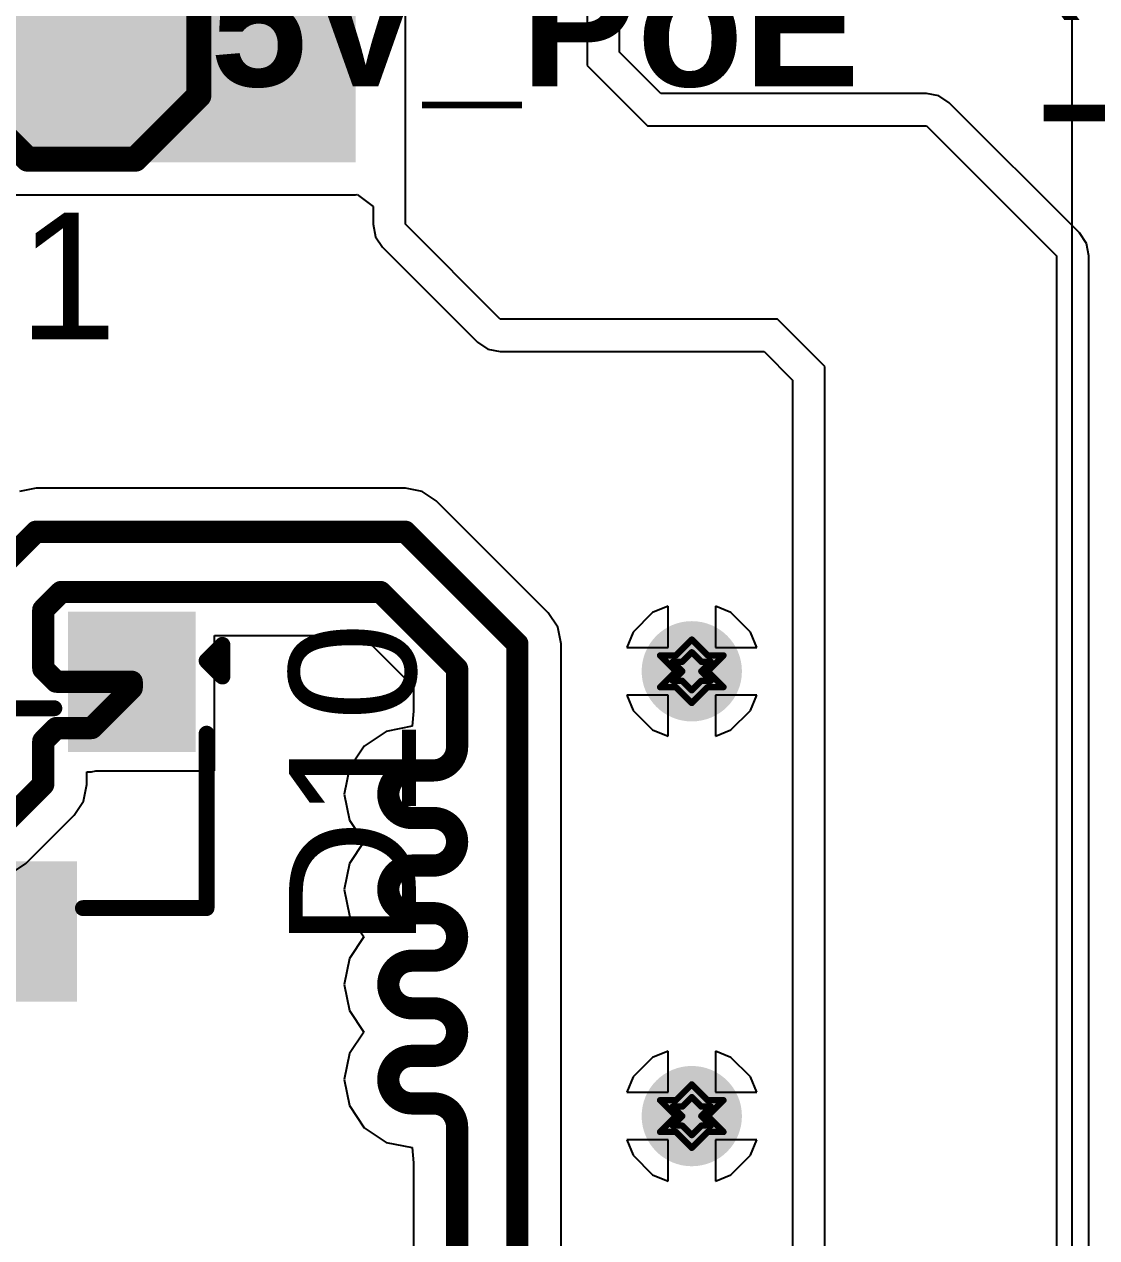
# Model space of a CAD drawing. Header units: inches. Extents: x -18 to 237, y -41 to 211.
# Drawn here: x 10 to 18.58, y 89.7 to 99.42 of the extents above; entities that cross this region are included whole.
import ezdxf

# ---------------------------------------------------------------- set-up
doc = ezdxf.new("R2010")
doc.units = ezdxf.units.IN
for name, color, linetype in [('Bottom Layer', 5, 'Continuous'), ('Bottom Solder', 6, 'Continuous'), ('Drill Drawing', 1, 'Continuous'), ('Top Layer', 1, 'Continuous'), ('Top Overlay', 2, 'Continuous'), ('Top Paste', 8, 'Continuous'), ('Top Solder', 216, 'Continuous'), ('Via Holes', 16, 'Continuous')]:
    doc.layers.add(name, color=color, linetype=linetype)
doc.styles.add('Arial', font='', dxfattribs={"height": 0.2})
doc.styles.add('Arial_Bold', font='', dxfattribs={"height": 0.2})
doc.styles.get('Arial').set_extended_font_data('Arial')
doc.styles.get('Arial_Bold').set_extended_font_data('Arial', bold=True)

# ---------------------------------------------------------------- blocks, each defined once
blk = doc.blocks.new('S___23_19')
at = {"layer": 'Top Layer'}
for points in [[(-0.41, 1.46), (0.41, 1.46), (0.41, 0.54), (-0.41, 0.54)], [(-1.36, -0.54), (-0.54, -0.54), (-0.54, -1.46), (-1.36, -1.46)], [(0.54, -0.54), (1.36, -0.54), (1.36, -1.46), (0.54, -1.46)]]:
    blk.add_hatch(color=1, dxfattribs=at).paths.add_polyline_path(points)
at = {"layer": 'Top Paste'}
for points in [[(-0.41, 1.46), (0.41, 1.46), (0.41, 0.54), (-0.41, 0.54)], [(-1.36, -0.54), (-0.54, -0.54), (-0.54, -1.46), (-1.36, -1.46)], [(0.54, -0.54), (1.36, -0.54), (1.36, -1.46), (0.54, -1.46)]]:
    blk.add_hatch(color=8, dxfattribs=at).paths.add_polyline_path(points)
at = {"layer": 'Top Solder'}
for points in [[(-0.5116, 1.5616), (0.5116, 1.5616), (0.5116, 0.4384), (-0.5116, 0.4384)], [(-1.4616, -0.4384), (-0.4384, -0.4384), (-0.4384, -1.5616), (-1.4616, -1.5616)], [(0.4384, -0.4384), (1.4616, -0.4384), (1.4616, -1.5616), (0.4384, -1.5616)]]:
    blk.add_hatch(color=216, dxfattribs=at).paths.add_polyline_path(points)
at = {"layer": 'Top Overlay'}
for points in [[(-0.5588, 0.8128, 0.127, 0.127, 0), (-1.5494, 0.8128, 0.127, 0.127, 0)], [(-1.5494, 0.8128, 0.127, 0.127, 0), (-1.5494, -0.5842, 0.127, 0.127, 0)], [(1.5494, 0.8128, 0.127, 0.127, 0), (0.5588, 0.8128, 0.127, 0.127, 0)], [(1.5494, 0.8128, 0.127, 0.127, 0), (1.5494, -0.5842, 0.127, 0.127, 0)], [(0.3302, -0.7874, 0.127, 0.127, 0), (-0.3302, -0.7874, 0.127, 0.127, 0)], [(-1.6764, -1.0414, 0.127, 0.127, 0), (-1.6764, -1.2954, 0.127, 0.127, 0)], [(-1.5494, -1.1684, 0.127, 0.127, 0), (-1.6764, -1.0414, 0.127, 0.127, 0)], [(-1.5494, -1.1684, 0.127, 0.127, 0), (-1.6764, -1.2954, 0.127, 0.127, 0)]]:
    blk.add_lwpolyline(points, format="xyseb", dxfattribs=at)
for points in [[(-1.5812, 0.8128, 0.0635, 0.0635, 1), (-1.5176, 0.8128, 0.0635, 0.0635, 1)], [(-1.5812, 0.8128, 0.0635, 0.0635, 1), (-1.5176, 0.8128, 0.0635, 0.0635, 1)], [(-0.5905, 0.8128, 0.0635, 0.0635, 1), (-0.5271, 0.8128, 0.0635, 0.0635, 1)], [(0.5271, 0.8128, 0.0635, 0.0635, 1), (0.5905, 0.8128, 0.0635, 0.0635, 1)], [(1.5176, 0.8128, 0.0635, 0.0635, 1), (1.5812, 0.8128, 0.0635, 0.0635, 1)], [(1.5176, 0.8128, 0.0635, 0.0635, 1), (1.5812, 0.8128, 0.0635, 0.0635, 1)], [(-1.5812, -0.5842, 0.0635, 0.0635, 1), (-1.5176, -0.5842, 0.0635, 0.0635, 1)], [(1.5176, -0.5842, 0.0635, 0.0635, 1), (1.5812, -0.5842, 0.0635, 0.0635, 1)], [(-0.3619, -0.7874, 0.0635, 0.0635, 1), (-0.2984, -0.7874, 0.0635, 0.0635, 1)], [(0.2984, -0.7874, 0.0635, 0.0635, 1), (0.3619, -0.7874, 0.0635, 0.0635, 1)], [(-1.7082, -1.0414, 0.0635, 0.0635, 1), (-1.6446, -1.0414, 0.0635, 0.0635, 1)], [(-1.7082, -1.0414, 0.0635, 0.0635, 1), (-1.6446, -1.0414, 0.0635, 0.0635, 1)], [(-1.5812, -1.1684, 0.0635, 0.0635, 1), (-1.5176, -1.1684, 0.0635, 0.0635, 1)], [(-1.5812, -1.1684, 0.0635, 0.0635, 1), (-1.5176, -1.1684, 0.0635, 0.0635, 1)], [(-1.7082, -1.2954, 0.0635, 0.0635, 1), (-1.6446, -1.2954, 0.0635, 0.0635, 1)], [(-1.7082, -1.2954, 0.0635, 0.0635, 1), (-1.6446, -1.2954, 0.0635, 0.0635, 1)]]:
    blk.add_lwpolyline(points, format="xyseb", close=True, dxfattribs=at)
blk = doc.blocks.new('T__________95')
at = {"layer": 'Top Layer'}
blk.add_hatch(color=1, dxfattribs=at).paths.add_polyline_path([(0.381, 0.762), (-0.381, 0.762), (-0.762, 0.381), (-0.762, -0.381), (-0.381, -0.762), (0.381, -0.762), (0.762, -0.381), (0.762, 0.381)])
at = {"layer": 'Top Paste'}
blk.add_hatch(color=8, dxfattribs=at).paths.add_polyline_path([(0.381, 0.762), (-0.381, 0.762), (-0.762, 0.381), (-0.762, -0.381), (-0.381, -0.762), (0.381, -0.762), (0.762, -0.381), (0.762, 0.381)])
at = {"layer": 'Top Solder'}
blk.add_hatch(color=216, dxfattribs=at).paths.add_polyline_path([(0.4318, 0.8636), (-0.4318, 0.8636), (-0.8636, 0.4318), (-0.8636, -0.4318), (-0.4318, -0.8636), (0.4318, -0.8636), (0.8636, -0.4318), (0.8636, 0.4318)])
at = {"layer": 'Top Overlay'}
for points in [[(-0.9398, 0.4318, 0.2, 0.2, 0), (-0.4318, 0.9398, 0.2, 0.2, 0)], [(-0.4318, 0.9398, 0.2, 0.2, 0), (0.4318, 0.9398, 0.2, 0.2, 0)], [(-0.4318, 0.9398, 0.2, 0.2, 0), (0.4318, 0.9398, 0.2, 0.2, 0)], [(0.4318, 0.9398, 0.2, 0.2, 0), (0.9398, 0.4318, 0.2, 0.2, 0)], [(-0.9398, -0.4318, 0.2, 0.2, 0), (-0.9398, 0.4318, 0.2, 0.2, 0)], [(0.9398, -0.4318, 0.2, 0.2, 0), (0.9398, 0.4318, 0.2, 0.2, 0)], [(-0.9398, -0.4318, 0.2, 0.2, 0), (-0.4318, -0.9398, 0.2, 0.2, 0)], [(0.4318, -0.9398, 0.2, 0.2, 0), (0.9398, -0.4318, 0.2, 0.2, 0)], [(-0.4318, -0.9398, 0.2, 0.2, 0), (0.4318, -0.9398, 0.2, 0.2, 0)], [(-0.4318, -0.9398, 0.2, 0.2, 0), (0.4318, -0.9398, 0.2, 0.2, 0)]]:
    blk.add_lwpolyline(points, format="xyseb", dxfattribs=at)
for points in [[(-0.4818, 0.9398, 0.1, 0.1, 1), (-0.3818, 0.9398, 0.1, 0.1, 1)], [(-0.4818, 0.9398, 0.1, 0.1, 1), (-0.3818, 0.9398, 0.1, 0.1, 1)], [(-0.4818, 0.9398, 0.1, 0.1, 1), (-0.3818, 0.9398, 0.1, 0.1, 1)], [(0.3818, 0.9398, 0.1, 0.1, 1), (0.4818, 0.9398, 0.1, 0.1, 1)], [(0.3818, 0.9398, 0.1, 0.1, 1), (0.4818, 0.9398, 0.1, 0.1, 1)], [(0.3818, 0.9398, 0.1, 0.1, 1), (0.4818, 0.9398, 0.1, 0.1, 1)], [(-0.9898, 0.4318, 0.1, 0.1, 1), (-0.8898, 0.4318, 0.1, 0.1, 1)], [(-0.9898, 0.4318, 0.1, 0.1, 1), (-0.8898, 0.4318, 0.1, 0.1, 1)], [(0.8898, 0.4318, 0.1, 0.1, 1), (0.9898, 0.4318, 0.1, 0.1, 1)], [(0.8898, 0.4318, 0.1, 0.1, 1), (0.9898, 0.4318, 0.1, 0.1, 1)], [(-0.9898, -0.4318, 0.1, 0.1, 1), (-0.8898, -0.4318, 0.1, 0.1, 1)], [(-0.9898, -0.4318, 0.1, 0.1, 1), (-0.8898, -0.4318, 0.1, 0.1, 1)], [(0.8898, -0.4318, 0.1, 0.1, 1), (0.9898, -0.4318, 0.1, 0.1, 1)], [(0.8898, -0.4318, 0.1, 0.1, 1), (0.9898, -0.4318, 0.1, 0.1, 1)], [(-0.4818, -0.9398, 0.1, 0.1, 1), (-0.3818, -0.9398, 0.1, 0.1, 1)], [(-0.4818, -0.9398, 0.1, 0.1, 1), (-0.3818, -0.9398, 0.1, 0.1, 1)], [(-0.4818, -0.9398, 0.1, 0.1, 1), (-0.3818, -0.9398, 0.1, 0.1, 1)], [(0.3818, -0.9398, 0.1, 0.1, 1), (0.4818, -0.9398, 0.1, 0.1, 1)], [(0.3818, -0.9398, 0.1, 0.1, 1), (0.4818, -0.9398, 0.1, 0.1, 1)], [(0.3818, -0.9398, 0.1, 0.1, 1), (0.4818, -0.9398, 0.1, 0.1, 1)]]:
    blk.add_lwpolyline(points, format="xyseb", close=True, dxfattribs=at)

msp = doc.modelspace()

# ---------------------------------------------------------------- hatches: boundary and pattern name
at = {"layer": 'Bottom Layer'}
h = msp.add_hatch(color=5, dxfattribs=at)
edge = h.paths.add_edge_path()
edge.add_arc((15.3416, 94.237), 0.3, 0, 360)
h = msp.add_hatch(color=5, dxfattribs=at)
edge = h.paths.add_edge_path()
edge.add_arc((15.3416, 90.6744), 0.3, 0, 360)
at = {"layer": 'Bottom Solder'}
h = msp.add_hatch(color=6, dxfattribs=at)
edge = h.paths.add_edge_path()
edge.add_arc((15.3416, 94.237), 0.4016, 0, 360)
h = msp.add_hatch(color=6, dxfattribs=at)
edge = h.paths.add_edge_path()
edge.add_arc((15.3416, 90.6744), 0.4016, 0, 360)
at = {"layer": 'Top Layer'}
msp.add_hatch(color=1, dxfattribs=at).paths.add_polyline_path([(9.5605, 98.3121), (12.6492, 98.3121), (12.6492, 103.1717), (9.5605, 103.1717)])
h = msp.add_hatch(color=1, dxfattribs=at)
edge = h.paths.add_edge_path()
edge.add_arc((15.3416, 94.237), 0.3, 0, 360)
h = msp.add_hatch(color=1, dxfattribs=at)
edge = h.paths.add_edge_path()
edge.add_arc((15.3416, 90.6744), 0.3, 0, 360)
at = {"layer": 'Top Solder'}
h = msp.add_hatch(color=216, dxfattribs=at)
edge = h.paths.add_edge_path()
edge.add_arc((15.3416, 94.237), 0.4016, 0, 360)
h = msp.add_hatch(color=216, dxfattribs=at)
edge = h.paths.add_edge_path()
edge.add_arc((15.3416, 90.6744), 0.4016, 0, 360)
at = {"layer": 'Via Holes'}
h = msp.add_hatch(color=7, dxfattribs=at)
edge = h.paths.add_edge_path()
edge.add_arc((15.3416, 94.237), 0.15, 0, 360)
h = msp.add_hatch(color=7, dxfattribs=at)
edge = h.paths.add_edge_path()
edge.add_arc((15.3416, 90.6744), 0.15, 0, 360)

# ---------------------------------------------------------------- linework, layer by layer
at = {"layer": 'Bottom Layer'}
for p, q in [((18.3844, 102.7254), (18.3844, 87.7361)), ((15.1511, 94.7577), (15.0278, 94.7067)), ((15.1511, 94.4275), (15.1511, 94.7577)), ((15.6554, 94.7067), (15.5321, 94.7577)), ((15.5321, 94.7577), (15.5321, 94.4275)), ((15.0278, 94.7067), (14.8719, 94.5508)), ((15.8113, 94.5508), (15.6554, 94.7067)), ((14.8719, 94.5508), (14.8209, 94.4275)), ((15.8623, 94.4275), (15.8113, 94.5508)), ((14.8209, 94.4275), (15.1511, 94.4275)), ((15.5321, 94.4275), (15.8623, 94.4275)), ((15.1511, 94.0465), (14.8209, 94.0465)), ((14.8209, 94.0465), (14.8719, 93.9232)), ((15.1511, 93.7163), (15.1511, 94.0465)), ((15.8623, 94.0465), (15.5321, 94.0465)), ((15.5321, 94.0465), (15.5321, 93.7163)), ((15.8113, 93.9232), (15.8623, 94.0465)), ((14.8719, 93.9232), (15.0278, 93.7673)), ((15.6554, 93.7673), (15.8113, 93.9232)), ((15.0278, 93.7673), (15.1511, 93.7163)), ((15.5321, 93.7163), (15.6554, 93.7673)), ((15.1511, 91.1951), (15.0278, 91.144)), ((15.1511, 90.8649), (15.1511, 91.1951)), ((15.6554, 91.144), (15.5321, 91.1951)), ((15.5321, 91.1951), (15.5321, 90.8649)), ((15.0278, 91.144), (14.8719, 90.9882)), ((15.8113, 90.9882), (15.6554, 91.144)), ((14.8719, 90.9882), (14.8209, 90.8649)), ((15.8623, 90.8649), (15.8113, 90.9882)), ((14.8209, 90.8649), (15.1511, 90.8649)), ((15.5321, 90.8649), (15.8623, 90.8649)), ((15.1511, 90.4839), (14.8209, 90.4839)), ((14.8209, 90.4839), (14.8719, 90.3605)), ((15.1511, 90.1536), (15.1511, 90.4839)), ((15.8623, 90.4839), (15.5321, 90.4839)), ((15.5321, 90.4839), (15.5321, 90.1536)), ((15.8113, 90.3605), (15.8623, 90.4839)), ((14.8719, 90.3605), (15.0278, 90.2047)), ((15.6554, 90.2047), (15.8113, 90.3605)), ((15.0278, 90.2047), (15.1511, 90.1536)), ((15.5321, 90.1536), (15.6554, 90.2047))]:
    msp.add_line(p, q, dxfattribs=at)
at = {"layer": 'Drill Drawing'}
for points in [[(15.2146, 94.364, 0.0508, 0.0508, 0), (15.3416, 94.491, 0.0508, 0.0508, 0)], [(15.3416, 94.491, 0.0508, 0.0508, 0), (15.4686, 94.364, 0.0508, 0.0508, 0)], [(15.0876, 94.364, 0.0508, 0.0508, 0), (15.2146, 94.237, 0.0508, 0.0508, 0)], [(15.0876, 94.364, 0.0508, 0.0508, 0), (15.2146, 94.364, 0.0508, 0.0508, 0)], [(15.2654, 94.3132, 0.0508, 0.0508, 0), (15.3416, 94.3894, 0.0508, 0.0508, 0)], [(15.3416, 94.3894, 0.0508, 0.0508, 0), (15.4178, 94.3132, 0.0508, 0.0508, 0)], [(15.4686, 94.364, 0.0508, 0.0508, 0), (15.5956, 94.364, 0.0508, 0.0508, 0)], [(15.4686, 94.237, 0.0508, 0.0508, 0), (15.5956, 94.364, 0.0508, 0.0508, 0)], [(15.1892, 94.3132, 0.0508, 0.0508, 0), (15.2654, 94.237, 0.0508, 0.0508, 0)], [(15.1892, 94.3132, 0.0508, 0.0508, 0), (15.2654, 94.3132, 0.0508, 0.0508, 0)], [(15.4178, 94.3132, 0.0508, 0.0508, 0), (15.494, 94.3132, 0.0508, 0.0508, 0)], [(15.4178, 94.237, 0.0508, 0.0508, 0), (15.494, 94.3132, 0.0508, 0.0508, 0)], [(15.0876, 94.11, 0.0508, 0.0508, 0), (15.2146, 94.237, 0.0508, 0.0508, 0)], [(15.1892, 94.1608, 0.0508, 0.0508, 0), (15.2654, 94.237, 0.0508, 0.0508, 0)], [(15.1892, 94.1608, 0.0508, 0.0508, 0), (15.2654, 94.1608, 0.0508, 0.0508, 0)], [(15.2654, 94.1608, 0.0508, 0.0508, 0), (15.3416, 94.0846, 0.0508, 0.0508, 0)], [(15.3416, 94.0846, 0.0508, 0.0508, 0), (15.4178, 94.1608, 0.0508, 0.0508, 0)], [(15.4178, 94.237, 0.0508, 0.0508, 0), (15.494, 94.1608, 0.0508, 0.0508, 0)], [(15.4178, 94.1608, 0.0508, 0.0508, 0), (15.494, 94.1608, 0.0508, 0.0508, 0)], [(15.4686, 94.237, 0.0508, 0.0508, 0), (15.5956, 94.11, 0.0508, 0.0508, 0)], [(15.0876, 94.11, 0.0508, 0.0508, 0), (15.2146, 94.11, 0.0508, 0.0508, 0)], [(15.2146, 94.11, 0.0508, 0.0508, 0), (15.3416, 93.983, 0.0508, 0.0508, 0)], [(15.3416, 93.983, 0.0508, 0.0508, 0), (15.4686, 94.11, 0.0508, 0.0508, 0)], [(15.4686, 94.11, 0.0508, 0.0508, 0), (15.5956, 94.11, 0.0508, 0.0508, 0)], [(15.2146, 90.8014, 0.0508, 0.0508, 0), (15.3416, 90.9284, 0.0508, 0.0508, 0)], [(15.3416, 90.9284, 0.0508, 0.0508, 0), (15.4686, 90.8014, 0.0508, 0.0508, 0)], [(15.0876, 90.8014, 0.0508, 0.0508, 0), (15.2146, 90.6744, 0.0508, 0.0508, 0)], [(15.0876, 90.8014, 0.0508, 0.0508, 0), (15.2146, 90.8014, 0.0508, 0.0508, 0)], [(15.1892, 90.7506, 0.0508, 0.0508, 0), (15.2654, 90.6744, 0.0508, 0.0508, 0)], [(15.1892, 90.7506, 0.0508, 0.0508, 0), (15.2654, 90.7506, 0.0508, 0.0508, 0)], [(15.2654, 90.7506, 0.0508, 0.0508, 0), (15.3416, 90.8268, 0.0508, 0.0508, 0)], [(15.3416, 90.8268, 0.0508, 0.0508, 0), (15.4178, 90.7506, 0.0508, 0.0508, 0)], [(15.4178, 90.7506, 0.0508, 0.0508, 0), (15.494, 90.7506, 0.0508, 0.0508, 0)], [(15.4178, 90.6744, 0.0508, 0.0508, 0), (15.494, 90.7506, 0.0508, 0.0508, 0)], [(15.4686, 90.8014, 0.0508, 0.0508, 0), (15.5956, 90.8014, 0.0508, 0.0508, 0)], [(15.4686, 90.6744, 0.0508, 0.0508, 0), (15.5956, 90.8014, 0.0508, 0.0508, 0)], [(15.0876, 90.5474, 0.0508, 0.0508, 0), (15.2146, 90.6744, 0.0508, 0.0508, 0)], [(15.1892, 90.5982, 0.0508, 0.0508, 0), (15.2654, 90.6744, 0.0508, 0.0508, 0)], [(15.4178, 90.6744, 0.0508, 0.0508, 0), (15.494, 90.5982, 0.0508, 0.0508, 0)], [(15.4686, 90.6744, 0.0508, 0.0508, 0), (15.5956, 90.5474, 0.0508, 0.0508, 0)], [(15.1892, 90.5982, 0.0508, 0.0508, 0), (15.2654, 90.5982, 0.0508, 0.0508, 0)], [(15.2654, 90.5982, 0.0508, 0.0508, 0), (15.3416, 90.522, 0.0508, 0.0508, 0)], [(15.3416, 90.522, 0.0508, 0.0508, 0), (15.4178, 90.5982, 0.0508, 0.0508, 0)], [(15.4178, 90.5982, 0.0508, 0.0508, 0), (15.494, 90.5982, 0.0508, 0.0508, 0)], [(15.0876, 90.5474, 0.0508, 0.0508, 0), (15.2146, 90.5474, 0.0508, 0.0508, 0)], [(15.2146, 90.5474, 0.0508, 0.0508, 0), (15.3416, 90.4204, 0.0508, 0.0508, 0)], [(15.3416, 90.4204, 0.0508, 0.0508, 0), (15.4686, 90.5474, 0.0508, 0.0508, 0)], [(15.4686, 90.5474, 0.0508, 0.0508, 0), (15.5956, 90.5474, 0.0508, 0.0508, 0)]]:
    msp.add_lwpolyline(points, format="xyseb", dxfattribs=at)
for points in [[(15.3289, 94.491, 0.0254, 0.0254, 1), (15.3543, 94.491, 0.0254, 0.0254, 1)], [(15.3289, 94.491, 0.0254, 0.0254, 1), (15.3543, 94.491, 0.0254, 0.0254, 1)], [(15.0749, 94.364, 0.0254, 0.0254, 1), (15.1003, 94.364, 0.0254, 0.0254, 1)], [(15.0749, 94.364, 0.0254, 0.0254, 1), (15.1003, 94.364, 0.0254, 0.0254, 1)], [(15.2019, 94.364, 0.0254, 0.0254, 1), (15.2273, 94.364, 0.0254, 0.0254, 1)], [(15.2019, 94.364, 0.0254, 0.0254, 1), (15.2273, 94.364, 0.0254, 0.0254, 1)], [(15.3289, 94.3894, 0.0254, 0.0254, 1), (15.3543, 94.3894, 0.0254, 0.0254, 1)], [(15.3289, 94.3894, 0.0254, 0.0254, 1), (15.3543, 94.3894, 0.0254, 0.0254, 1)], [(15.4559, 94.364, 0.0254, 0.0254, 1), (15.4813, 94.364, 0.0254, 0.0254, 1)], [(15.4559, 94.364, 0.0254, 0.0254, 1), (15.4813, 94.364, 0.0254, 0.0254, 1)], [(15.5829, 94.364, 0.0254, 0.0254, 1), (15.6083, 94.364, 0.0254, 0.0254, 1)], [(15.5829, 94.364, 0.0254, 0.0254, 1), (15.6083, 94.364, 0.0254, 0.0254, 1)], [(15.1765, 94.3132, 0.0254, 0.0254, 1), (15.2019, 94.3132, 0.0254, 0.0254, 1)], [(15.1765, 94.3132, 0.0254, 0.0254, 1), (15.2019, 94.3132, 0.0254, 0.0254, 1)], [(15.2527, 94.3132, 0.0254, 0.0254, 1), (15.2781, 94.3132, 0.0254, 0.0254, 1)], [(15.2527, 94.3132, 0.0254, 0.0254, 1), (15.2781, 94.3132, 0.0254, 0.0254, 1)], [(15.4051, 94.3132, 0.0254, 0.0254, 1), (15.4305, 94.3132, 0.0254, 0.0254, 1)], [(15.4051, 94.3132, 0.0254, 0.0254, 1), (15.4305, 94.3132, 0.0254, 0.0254, 1)], [(15.4813, 94.3132, 0.0254, 0.0254, 1), (15.5067, 94.3132, 0.0254, 0.0254, 1)], [(15.4813, 94.3132, 0.0254, 0.0254, 1), (15.5067, 94.3132, 0.0254, 0.0254, 1)], [(15.1765, 94.1608, 0.0254, 0.0254, 1), (15.2019, 94.1608, 0.0254, 0.0254, 1)], [(15.1765, 94.1608, 0.0254, 0.0254, 1), (15.2019, 94.1608, 0.0254, 0.0254, 1)], [(15.2019, 94.237, 0.0254, 0.0254, 1), (15.2273, 94.237, 0.0254, 0.0254, 1)], [(15.2019, 94.237, 0.0254, 0.0254, 1), (15.2273, 94.237, 0.0254, 0.0254, 1)], [(15.2527, 94.237, 0.0254, 0.0254, 1), (15.2781, 94.237, 0.0254, 0.0254, 1)], [(15.2527, 94.237, 0.0254, 0.0254, 1), (15.2781, 94.237, 0.0254, 0.0254, 1)], [(15.2527, 94.1608, 0.0254, 0.0254, 1), (15.2781, 94.1608, 0.0254, 0.0254, 1)], [(15.2527, 94.1608, 0.0254, 0.0254, 1), (15.2781, 94.1608, 0.0254, 0.0254, 1)], [(15.4051, 94.237, 0.0254, 0.0254, 1), (15.4305, 94.237, 0.0254, 0.0254, 1)], [(15.4051, 94.237, 0.0254, 0.0254, 1), (15.4305, 94.237, 0.0254, 0.0254, 1)], [(15.4051, 94.1608, 0.0254, 0.0254, 1), (15.4305, 94.1608, 0.0254, 0.0254, 1)], [(15.4051, 94.1608, 0.0254, 0.0254, 1), (15.4305, 94.1608, 0.0254, 0.0254, 1)], [(15.4559, 94.237, 0.0254, 0.0254, 1), (15.4813, 94.237, 0.0254, 0.0254, 1)], [(15.4559, 94.237, 0.0254, 0.0254, 1), (15.4813, 94.237, 0.0254, 0.0254, 1)], [(15.4813, 94.1608, 0.0254, 0.0254, 1), (15.5067, 94.1608, 0.0254, 0.0254, 1)], [(15.4813, 94.1608, 0.0254, 0.0254, 1), (15.5067, 94.1608, 0.0254, 0.0254, 1)], [(15.0749, 94.11, 0.0254, 0.0254, 1), (15.1003, 94.11, 0.0254, 0.0254, 1)], [(15.0749, 94.11, 0.0254, 0.0254, 1), (15.1003, 94.11, 0.0254, 0.0254, 1)], [(15.2019, 94.11, 0.0254, 0.0254, 1), (15.2273, 94.11, 0.0254, 0.0254, 1)], [(15.2019, 94.11, 0.0254, 0.0254, 1), (15.2273, 94.11, 0.0254, 0.0254, 1)], [(15.3289, 94.0846, 0.0254, 0.0254, 1), (15.3543, 94.0846, 0.0254, 0.0254, 1)], [(15.3289, 94.0846, 0.0254, 0.0254, 1), (15.3543, 94.0846, 0.0254, 0.0254, 1)], [(15.4559, 94.11, 0.0254, 0.0254, 1), (15.4813, 94.11, 0.0254, 0.0254, 1)], [(15.4559, 94.11, 0.0254, 0.0254, 1), (15.4813, 94.11, 0.0254, 0.0254, 1)], [(15.5829, 94.11, 0.0254, 0.0254, 1), (15.6083, 94.11, 0.0254, 0.0254, 1)], [(15.5829, 94.11, 0.0254, 0.0254, 1), (15.6083, 94.11, 0.0254, 0.0254, 1)], [(15.3289, 93.983, 0.0254, 0.0254, 1), (15.3543, 93.983, 0.0254, 0.0254, 1)], [(15.3289, 93.983, 0.0254, 0.0254, 1), (15.3543, 93.983, 0.0254, 0.0254, 1)], [(15.3289, 90.9284, 0.0254, 0.0254, 1), (15.3543, 90.9284, 0.0254, 0.0254, 1)], [(15.3289, 90.9284, 0.0254, 0.0254, 1), (15.3543, 90.9284, 0.0254, 0.0254, 1)], [(15.0749, 90.8014, 0.0254, 0.0254, 1), (15.1003, 90.8014, 0.0254, 0.0254, 1)], [(15.0749, 90.8014, 0.0254, 0.0254, 1), (15.1003, 90.8014, 0.0254, 0.0254, 1)], [(15.1765, 90.7506, 0.0254, 0.0254, 1), (15.2019, 90.7506, 0.0254, 0.0254, 1)], [(15.1765, 90.7506, 0.0254, 0.0254, 1), (15.2019, 90.7506, 0.0254, 0.0254, 1)], [(15.2019, 90.8014, 0.0254, 0.0254, 1), (15.2273, 90.8014, 0.0254, 0.0254, 1)], [(15.2019, 90.8014, 0.0254, 0.0254, 1), (15.2273, 90.8014, 0.0254, 0.0254, 1)], [(15.2527, 90.7506, 0.0254, 0.0254, 1), (15.2781, 90.7506, 0.0254, 0.0254, 1)], [(15.2527, 90.7506, 0.0254, 0.0254, 1), (15.2781, 90.7506, 0.0254, 0.0254, 1)], [(15.3289, 90.8268, 0.0254, 0.0254, 1), (15.3543, 90.8268, 0.0254, 0.0254, 1)], [(15.3289, 90.8268, 0.0254, 0.0254, 1), (15.3543, 90.8268, 0.0254, 0.0254, 1)], [(15.4051, 90.7506, 0.0254, 0.0254, 1), (15.4305, 90.7506, 0.0254, 0.0254, 1)], [(15.4051, 90.7506, 0.0254, 0.0254, 1), (15.4305, 90.7506, 0.0254, 0.0254, 1)], [(15.4559, 90.8014, 0.0254, 0.0254, 1), (15.4813, 90.8014, 0.0254, 0.0254, 1)], [(15.4559, 90.8014, 0.0254, 0.0254, 1), (15.4813, 90.8014, 0.0254, 0.0254, 1)], [(15.4813, 90.7506, 0.0254, 0.0254, 1), (15.5067, 90.7506, 0.0254, 0.0254, 1)], [(15.4813, 90.7506, 0.0254, 0.0254, 1), (15.5067, 90.7506, 0.0254, 0.0254, 1)], [(15.5829, 90.8014, 0.0254, 0.0254, 1), (15.6083, 90.8014, 0.0254, 0.0254, 1)], [(15.5829, 90.8014, 0.0254, 0.0254, 1), (15.6083, 90.8014, 0.0254, 0.0254, 1)], [(15.2019, 90.6744, 0.0254, 0.0254, 1), (15.2273, 90.6744, 0.0254, 0.0254, 1)], [(15.2019, 90.6744, 0.0254, 0.0254, 1), (15.2273, 90.6744, 0.0254, 0.0254, 1)], [(15.2527, 90.6744, 0.0254, 0.0254, 1), (15.2781, 90.6744, 0.0254, 0.0254, 1)], [(15.2527, 90.6744, 0.0254, 0.0254, 1), (15.2781, 90.6744, 0.0254, 0.0254, 1)], [(15.4051, 90.6744, 0.0254, 0.0254, 1), (15.4305, 90.6744, 0.0254, 0.0254, 1)], [(15.4051, 90.6744, 0.0254, 0.0254, 1), (15.4305, 90.6744, 0.0254, 0.0254, 1)], [(15.4559, 90.6744, 0.0254, 0.0254, 1), (15.4813, 90.6744, 0.0254, 0.0254, 1)], [(15.4559, 90.6744, 0.0254, 0.0254, 1), (15.4813, 90.6744, 0.0254, 0.0254, 1)], [(15.1765, 90.5982, 0.0254, 0.0254, 1), (15.2019, 90.5982, 0.0254, 0.0254, 1)], [(15.1765, 90.5982, 0.0254, 0.0254, 1), (15.2019, 90.5982, 0.0254, 0.0254, 1)], [(15.2527, 90.5982, 0.0254, 0.0254, 1), (15.2781, 90.5982, 0.0254, 0.0254, 1)], [(15.2527, 90.5982, 0.0254, 0.0254, 1), (15.2781, 90.5982, 0.0254, 0.0254, 1)], [(15.4051, 90.5982, 0.0254, 0.0254, 1), (15.4305, 90.5982, 0.0254, 0.0254, 1)], [(15.4051, 90.5982, 0.0254, 0.0254, 1), (15.4305, 90.5982, 0.0254, 0.0254, 1)], [(15.4813, 90.5982, 0.0254, 0.0254, 1), (15.5067, 90.5982, 0.0254, 0.0254, 1)], [(15.4813, 90.5982, 0.0254, 0.0254, 1), (15.5067, 90.5982, 0.0254, 0.0254, 1)], [(15.0749, 90.5474, 0.0254, 0.0254, 1), (15.1003, 90.5474, 0.0254, 0.0254, 1)], [(15.0749, 90.5474, 0.0254, 0.0254, 1), (15.1003, 90.5474, 0.0254, 0.0254, 1)], [(15.2019, 90.5474, 0.0254, 0.0254, 1), (15.2273, 90.5474, 0.0254, 0.0254, 1)], [(15.2019, 90.5474, 0.0254, 0.0254, 1), (15.2273, 90.5474, 0.0254, 0.0254, 1)], [(15.3289, 90.522, 0.0254, 0.0254, 1), (15.3543, 90.522, 0.0254, 0.0254, 1)], [(15.3289, 90.522, 0.0254, 0.0254, 1), (15.3543, 90.522, 0.0254, 0.0254, 1)], [(15.4559, 90.5474, 0.0254, 0.0254, 1), (15.4813, 90.5474, 0.0254, 0.0254, 1)], [(15.4559, 90.5474, 0.0254, 0.0254, 1), (15.4813, 90.5474, 0.0254, 0.0254, 1)], [(15.5829, 90.5474, 0.0254, 0.0254, 1), (15.6083, 90.5474, 0.0254, 0.0254, 1)], [(15.5829, 90.5474, 0.0254, 0.0254, 1), (15.6083, 90.5474, 0.0254, 0.0254, 1)], [(15.3289, 90.4204, 0.0254, 0.0254, 1), (15.3543, 90.4204, 0.0254, 0.0254, 1)], [(15.3289, 90.4204, 0.0254, 0.0254, 1), (15.3543, 90.4204, 0.0254, 0.0254, 1)]]:
    msp.add_lwpolyline(points, format="xyseb", close=True, dxfattribs=at)
at = {"layer": 'Top Layer'}
for p, q in [((14.5034, 106.5462), (14.5034, 99.0884)), ((13.0473, 97.8167), (13.0473, 103.4147)), ((14.7624, 99.1957), (14.7624, 103.0638)), ((15.0933, 98.8648), (14.7624, 99.1957)), ((14.5034, 99.0884), (14.986, 98.6058)), ((17.2212, 98.8648), (15.0933, 98.8648)), ((17.3203, 98.8451), (17.2212, 98.8648)), ((17.4043, 98.7889), (17.3203, 98.8451)), ((18.4457, 97.7475), (17.4043, 98.7889)), ((14.986, 98.6058), (17.2212, 98.6058)), ((17.2212, 98.6058), (18.2626, 97.5644)), ((9.5605, 98.0531), (12.6492, 98.0531)), ((12.6492, 98.0531), (12.6614, 98.0555)), ((12.6614, 98.0555), (12.7884, 97.9585)), ((12.7884, 97.9585), (12.7884, 97.8167)), ((12.7884, 97.8167), (12.8081, 97.7176)), ((13.8077, 97.0564), (13.0473, 97.8167)), ((12.8081, 97.7176), (12.8642, 97.6336)), ((18.5019, 97.6635), (18.4457, 97.7475)), ((12.8642, 97.6336), (13.6246, 96.8733)), ((18.5216, 97.5644), (18.5019, 97.6635)), ((18.2626, 97.5644), (18.2626, 89.127)), ((18.5216, 89.2343), (18.5216, 97.5644)), ((16.0288, 97.0564), (13.8077, 97.0564)), ((16.4084, 96.6768), (16.0288, 97.0564)), ((13.6246, 96.8733), (13.7086, 96.8171)), ((13.7086, 96.8171), (13.8077, 96.7974)), ((13.8077, 96.7974), (15.9216, 96.7974)), ((15.9216, 96.7974), (16.1494, 96.5696)), ((16.4084, 84.9914), (16.4084, 96.6768)), ((16.1494, 96.5696), (16.1494, 84.9914)), ((10.0897, 95.7042), (9.9559, 95.6776)), ((13.0473, 95.7042), (10.0897, 95.7042)), ((13.1811, 95.6776), (13.0473, 95.7042)), ((13.2946, 95.6018), (13.1811, 95.6776)), ((14.1918, 94.7046), (13.2946, 95.6018)), ((15.1511, 94.7577), (15.0278, 94.7067)), ((15.1511, 94.4275), (15.1511, 94.7577)), ((15.6554, 94.7067), (15.5321, 94.7577)), ((15.5321, 94.7577), (15.5321, 94.4275)), ((14.2676, 94.5911), (14.1918, 94.7046)), ((15.0278, 94.7067), (14.8719, 94.5508)), ((15.8113, 94.5508), (15.6554, 94.7067)), ((14.2942, 94.4573), (14.2676, 94.5911)), ((11.52, 93.4393), (11.52, 94.5224)), ((11.52, 94.5224), (12.7026, 94.5224)), ((12.7026, 94.5224), (13.1124, 94.1126)), ((14.8719, 94.5508), (14.8209, 94.4275)), ((15.8623, 94.4275), (15.8113, 94.5508)), ((14.2942, 84.3742), (14.2942, 94.4573)), ((14.2942, 94.4573), (14.2942, 94.4573)), ((14.8209, 94.4275), (15.1511, 94.4275)), ((15.5321, 94.4275), (15.8623, 94.4275)), ((13.1124, 94.1126), (13.1124, 93.9186)), ((15.1511, 94.0465), (14.8209, 94.0465)), ((14.8209, 94.0465), (14.8719, 93.9232)), ((15.1511, 93.7163), (15.1511, 94.0465)), ((15.8623, 94.0465), (15.5321, 94.0465)), ((15.5321, 94.0465), (15.5321, 93.7163)), ((15.8113, 93.9232), (15.8623, 94.0465)), ((13.1124, 93.9186), (13.1013, 93.7962)), ((14.8719, 93.9232), (15.0278, 93.7673)), ((15.6554, 93.7673), (15.8113, 93.9232)), ((13.1013, 93.7962), (12.8932, 93.7548)), ((12.8932, 93.7548), (12.7167, 93.6369)), ((15.0278, 93.7673), (15.1511, 93.7163)), ((15.5321, 93.7163), (15.6554, 93.7673)), ((12.7167, 93.6369), (12.5989, 93.4605)), ((10.4969, 93.3308), (10.4969, 93.4326)), ((10.4969, 93.4326), (10.5349, 93.4326)), ((10.5349, 93.4326), (10.5687, 93.4393)), ((10.5687, 93.4393), (11.52, 93.4393)), ((12.5989, 93.4605), (12.5575, 93.2524)), ((10.4703, 93.197), (10.4969, 93.3308)), ((12.5575, 93.2524), (12.5989, 93.0443)), ((10.3945, 93.0836), (10.4703, 93.197)), ((10.0077, 92.6968), (10.3945, 93.0836)), ((12.5989, 93.0443), (12.7144, 92.8714)), ((12.7144, 92.8714), (12.5989, 92.6985)), ((9.8942, 92.621), (10.0077, 92.6968)), ((12.5989, 92.6985), (12.5575, 92.4904)), ((12.5575, 92.4904), (12.5989, 92.2823)), ((12.5989, 92.2823), (12.7144, 92.1094)), ((12.7144, 92.1094), (12.5989, 91.9365)), ((12.5989, 91.9365), (12.5575, 91.7284)), ((12.5575, 91.7284), (12.5989, 91.5203)), ((12.5989, 91.5203), (12.7144, 91.3474)), ((12.7144, 91.3474), (12.5989, 91.1745)), ((12.5989, 91.1745), (12.5575, 90.9664)), ((15.1511, 91.1951), (15.0278, 91.144)), ((15.1511, 90.8649), (15.1511, 91.1951)), ((15.6554, 91.144), (15.5321, 91.1951)), ((15.5321, 91.1951), (15.5321, 90.8649)), ((15.0278, 91.144), (14.8719, 90.9882)), ((15.8113, 90.9882), (15.6554, 91.144)), ((14.8719, 90.9882), (14.8209, 90.8649)), ((15.8623, 90.8649), (15.8113, 90.9882)), ((12.5575, 90.9664), (12.5989, 90.7583)), ((14.8209, 90.8649), (15.1511, 90.8649)), ((15.5321, 90.8649), (15.8623, 90.8649)), ((12.5989, 90.7583), (12.7167, 90.5818)), ((12.7167, 90.5818), (12.8932, 90.4639)), ((15.1511, 90.4839), (14.8209, 90.4839)), ((14.8209, 90.4839), (14.8719, 90.3605)), ((15.1511, 90.1536), (15.1511, 90.4839)), ((15.8623, 90.4839), (15.5321, 90.4839)), ((15.5321, 90.4839), (15.5321, 90.1536)), ((15.8113, 90.3605), (15.8623, 90.4839)), ((12.8932, 90.4639), (13.1013, 90.4225)), ((13.1013, 90.4225), (13.1124, 90.3001)), ((13.1124, 90.3001), (13.1124, 89.5721)), ((14.8719, 90.3605), (15.0278, 90.2047)), ((15.6554, 90.2047), (15.8113, 90.3605)), ((15.0278, 90.2047), (15.1511, 90.1536)), ((15.5321, 90.1536), (15.6554, 90.2047))]:
    msp.add_line(p, q, dxfattribs=at)
for points in [[(9.6647, 94.9296, 0.1778, 0.1778, 0), (10.0897, 95.3546, 0.1778, 0.1778, 0)], [(10.0897, 95.3546, 0.1778, 0.1778, 0), (13.0473, 95.3546, 0.1778, 0.1778, 0)], [(13.0473, 95.3546, 0.1778, 0.1778, 0), (13.9446, 94.4573, 0.1778, 0.1778, 0)], [(10.1473, 94.7297, 0.1778, 0.1778, 0), (10.2896, 94.872, 0.1778, 0.1778, 0)], [(10.2896, 94.872, 0.1778, 0.1778, 0), (12.8474, 94.872, 0.1778, 0.1778, 0)], [(12.8474, 94.872, 0.1778, 0.1778, 0), (13.462, 94.2574, 0.1778, 0.1778, 0)], [(10.1473, 94.2574, 0.1778, 0.1778, 0), (10.1473, 94.7297, 0.1778, 0.1778, 0)], [(13.9446, 84.2294, 0.1778, 0.1778, 0), (13.9446, 94.4573, 0.1778, 0.1778, 0)], [(10.1473, 94.2574, 0.1778, 0.1778, 0), (10.2515, 94.1533, 0.1778, 0.1778, 0)], [(13.462, 94.1033, 0.1778, 0.1778, 0), (13.462, 94.2574, 0.1778, 0.1778, 0)], [(10.2515, 94.1533, 0.1778, 0.1778, 0), (10.856, 94.1533, 0.1778, 0.1778, 0)], [(10.5349, 93.7822, 0.1778, 0.1778, 0), (10.856, 94.1033, 0.1778, 0.1778, 0)], [(10.856, 94.1033, 0.1778, 0.1778, 0), (10.856, 94.1533, 0.1778, 0.1778, 0)], [(13.462, 93.6334, 0.1778, 0.1778, 0), (13.462, 94.1033, 0.1778, 0.1778, 0)], [(10.1473, 93.678, 0.1778, 0.1778, 0), (10.2515, 93.7822, 0.1778, 0.1778, 0)], [(10.2515, 93.7822, 0.1778, 0.1778, 0), (10.5349, 93.7822, 0.1778, 0.1778, 0)], [(10.1473, 93.3308, 0.1778, 0.1778, 0), (10.1473, 93.678, 0.1778, 0.1778, 0)], [(13.462, 93.6334, 0.1778, 0.1778, -0.414214), (13.2715, 93.4429, 0.1778, 0.1778, 0)], [(13.1013, 93.0619, 0.1778, 0.1778, -1), (13.1013, 93.4429, 0.1778, 0.1778, 0)], [(13.1013, 93.4429, 0.1778, 0.1778, 0), (13.2715, 93.4429, 0.1778, 0.1778, 0)], [(9.7604, 92.944, 0.1778, 0.1778, 0), (10.1473, 93.3308, 0.1778, 0.1778, 0)], [(13.1013, 93.0619, 0.1778, 0.1778, 0), (13.2715, 93.0619, 0.1778, 0.1778, 0)], [(13.2715, 93.0619, 0.1778, 0.1778, -1), (13.2715, 92.6809, 0.1778, 0.1778, 0)], [(13.1013, 92.2999, 0.1778, 0.1778, -1), (13.1013, 92.6809, 0.1778, 0.1778, 0)], [(13.1013, 92.6809, 0.1778, 0.1778, 0), (13.2715, 92.6809, 0.1778, 0.1778, 0)], [(13.1013, 92.2999, 0.1778, 0.1778, 0), (13.2715, 92.2999, 0.1778, 0.1778, 0)], [(13.2715, 92.2999, 0.1778, 0.1778, -1), (13.2715, 91.9189, 0.1778, 0.1778, 0)], [(13.1013, 91.5379, 0.1778, 0.1778, -1), (13.1013, 91.9189, 0.1778, 0.1778, 0)], [(13.1013, 91.9189, 0.1778, 0.1778, 0), (13.2715, 91.9189, 0.1778, 0.1778, 0)], [(13.1013, 91.5379, 0.1778, 0.1778, 0), (13.2715, 91.5379, 0.1778, 0.1778, 0)], [(13.2715, 91.5379, 0.1778, 0.1778, -1), (13.2715, 91.1569, 0.1778, 0.1778, 0)], [(13.1013, 90.7759, 0.1778, 0.1778, -1), (13.1013, 91.1569, 0.1778, 0.1778, 0)], [(13.1013, 91.1569, 0.1778, 0.1778, 0), (13.2715, 91.1569, 0.1778, 0.1778, 0)], [(13.1013, 90.7759, 0.1778, 0.1778, 0), (13.2715, 90.7759, 0.1778, 0.1778, 0)], [(13.2715, 90.7759, 0.1778, 0.1778, -0.414214), (13.462, 90.5854, 0.1778, 0.1778, 0)], [(13.462, 89.5721, 0.1778, 0.1778, 0), (13.462, 90.5854, 0.1778, 0.1778, 0)]]:
    msp.add_lwpolyline(points, format="xyseb", dxfattribs=at)
for points in [[(10.0452, 95.3546, 0.0889, 0.0889, 1), (10.1341, 95.3546, 0.0889, 0.0889, 1)], [(10.0452, 95.3546, 0.0889, 0.0889, 1), (10.1341, 95.3546, 0.0889, 0.0889, 1)], [(13.0029, 95.3546, 0.0889, 0.0889, 1), (13.0918, 95.3546, 0.0889, 0.0889, 1)], [(13.0029, 95.3546, 0.0889, 0.0889, 1), (13.0918, 95.3546, 0.0889, 0.0889, 1)], [(10.2451, 94.872, 0.0889, 0.0889, 1), (10.334, 94.872, 0.0889, 0.0889, 1)], [(10.2451, 94.872, 0.0889, 0.0889, 1), (10.334, 94.872, 0.0889, 0.0889, 1)], [(12.803, 94.872, 0.0889, 0.0889, 1), (12.8919, 94.872, 0.0889, 0.0889, 1)], [(12.803, 94.872, 0.0889, 0.0889, 1), (12.8919, 94.872, 0.0889, 0.0889, 1)], [(10.1029, 94.7297, 0.0889, 0.0889, 1), (10.1918, 94.7297, 0.0889, 0.0889, 1)], [(10.1029, 94.7297, 0.0889, 0.0889, 1), (10.1918, 94.7297, 0.0889, 0.0889, 1)], [(13.9002, 94.4573, 0.0889, 0.0889, 1), (13.9891, 94.4573, 0.0889, 0.0889, 1)], [(13.9002, 94.4573, 0.0889, 0.0889, 1), (13.9891, 94.4573, 0.0889, 0.0889, 1)], [(10.1029, 94.2574, 0.0889, 0.0889, 1), (10.1918, 94.2574, 0.0889, 0.0889, 1)], [(10.1029, 94.2574, 0.0889, 0.0889, 1), (10.1918, 94.2574, 0.0889, 0.0889, 1)], [(13.4176, 94.2574, 0.0889, 0.0889, 1), (13.5065, 94.2574, 0.0889, 0.0889, 1)], [(13.4176, 94.2574, 0.0889, 0.0889, 1), (13.5065, 94.2574, 0.0889, 0.0889, 1)], [(10.207, 94.1533, 0.0889, 0.0889, 1), (10.2959, 94.1533, 0.0889, 0.0889, 1)], [(10.207, 94.1533, 0.0889, 0.0889, 1), (10.2959, 94.1533, 0.0889, 0.0889, 1)], [(10.8116, 94.1533, 0.0889, 0.0889, 1), (10.9005, 94.1533, 0.0889, 0.0889, 1)], [(10.8116, 94.1533, 0.0889, 0.0889, 1), (10.9005, 94.1533, 0.0889, 0.0889, 1)], [(10.8116, 94.1033, 0.0889, 0.0889, 1), (10.9005, 94.1033, 0.0889, 0.0889, 1)], [(10.8116, 94.1033, 0.0889, 0.0889, 1), (10.9005, 94.1033, 0.0889, 0.0889, 1)], [(13.4176, 94.1033, 0.0889, 0.0889, 1), (13.5065, 94.1033, 0.0889, 0.0889, 1)], [(13.4176, 94.1033, 0.0889, 0.0889, 1), (13.5065, 94.1033, 0.0889, 0.0889, 1)], [(10.207, 93.7822, 0.0889, 0.0889, 1), (10.2959, 93.7822, 0.0889, 0.0889, 1)], [(10.207, 93.7822, 0.0889, 0.0889, 1), (10.2959, 93.7822, 0.0889, 0.0889, 1)], [(10.4905, 93.7822, 0.0889, 0.0889, 1), (10.5794, 93.7822, 0.0889, 0.0889, 1)], [(10.4905, 93.7822, 0.0889, 0.0889, 1), (10.5794, 93.7822, 0.0889, 0.0889, 1)], [(10.1029, 93.678, 0.0889, 0.0889, 1), (10.1918, 93.678, 0.0889, 0.0889, 1)], [(10.1029, 93.678, 0.0889, 0.0889, 1), (10.1918, 93.678, 0.0889, 0.0889, 1)], [(13.4176, 93.6334, 0.0889, 0.0889, 1), (13.5065, 93.6334, 0.0889, 0.0889, 1)], [(13.4176, 93.6334, 0.0889, 0.0889, 1), (13.5065, 93.6334, 0.0889, 0.0889, 1)], [(13.0569, 93.4429, 0.0889, 0.0889, 1), (13.1458, 93.4429, 0.0889, 0.0889, 1)], [(13.0569, 93.4429, 0.0889, 0.0889, 1), (13.1458, 93.4429, 0.0889, 0.0889, 1)], [(13.2271, 93.4429, 0.0889, 0.0889, 1), (13.316, 93.4429, 0.0889, 0.0889, 1)], [(13.2271, 93.4429, 0.0889, 0.0889, 1), (13.316, 93.4429, 0.0889, 0.0889, 1)], [(10.1029, 93.3308, 0.0889, 0.0889, 1), (10.1918, 93.3308, 0.0889, 0.0889, 1)], [(10.1029, 93.3308, 0.0889, 0.0889, 1), (10.1918, 93.3308, 0.0889, 0.0889, 1)], [(13.0569, 93.0619, 0.0889, 0.0889, 1), (13.1458, 93.0619, 0.0889, 0.0889, 1)], [(13.0569, 93.0619, 0.0889, 0.0889, 1), (13.1458, 93.0619, 0.0889, 0.0889, 1)], [(13.2271, 93.0619, 0.0889, 0.0889, 1), (13.316, 93.0619, 0.0889, 0.0889, 1)], [(13.2271, 93.0619, 0.0889, 0.0889, 1), (13.316, 93.0619, 0.0889, 0.0889, 1)], [(13.0569, 92.6809, 0.0889, 0.0889, 1), (13.1458, 92.6809, 0.0889, 0.0889, 1)], [(13.0569, 92.6809, 0.0889, 0.0889, 1), (13.1458, 92.6809, 0.0889, 0.0889, 1)], [(13.2271, 92.6809, 0.0889, 0.0889, 1), (13.316, 92.6809, 0.0889, 0.0889, 1)], [(13.2271, 92.6809, 0.0889, 0.0889, 1), (13.316, 92.6809, 0.0889, 0.0889, 1)], [(13.0569, 92.2999, 0.0889, 0.0889, 1), (13.1458, 92.2999, 0.0889, 0.0889, 1)], [(13.0569, 92.2999, 0.0889, 0.0889, 1), (13.1458, 92.2999, 0.0889, 0.0889, 1)], [(13.2271, 92.2999, 0.0889, 0.0889, 1), (13.316, 92.2999, 0.0889, 0.0889, 1)], [(13.2271, 92.2999, 0.0889, 0.0889, 1), (13.316, 92.2999, 0.0889, 0.0889, 1)], [(13.0569, 91.9189, 0.0889, 0.0889, 1), (13.1458, 91.9189, 0.0889, 0.0889, 1)], [(13.0569, 91.9189, 0.0889, 0.0889, 1), (13.1458, 91.9189, 0.0889, 0.0889, 1)], [(13.2271, 91.9189, 0.0889, 0.0889, 1), (13.316, 91.9189, 0.0889, 0.0889, 1)], [(13.2271, 91.9189, 0.0889, 0.0889, 1), (13.316, 91.9189, 0.0889, 0.0889, 1)], [(13.0569, 91.5379, 0.0889, 0.0889, 1), (13.1458, 91.5379, 0.0889, 0.0889, 1)], [(13.0569, 91.5379, 0.0889, 0.0889, 1), (13.1458, 91.5379, 0.0889, 0.0889, 1)], [(13.2271, 91.5379, 0.0889, 0.0889, 1), (13.316, 91.5379, 0.0889, 0.0889, 1)], [(13.2271, 91.5379, 0.0889, 0.0889, 1), (13.316, 91.5379, 0.0889, 0.0889, 1)], [(13.0569, 91.1569, 0.0889, 0.0889, 1), (13.1458, 91.1569, 0.0889, 0.0889, 1)], [(13.0569, 91.1569, 0.0889, 0.0889, 1), (13.1458, 91.1569, 0.0889, 0.0889, 1)], [(13.2271, 91.1569, 0.0889, 0.0889, 1), (13.316, 91.1569, 0.0889, 0.0889, 1)], [(13.2271, 91.1569, 0.0889, 0.0889, 1), (13.316, 91.1569, 0.0889, 0.0889, 1)], [(13.0569, 90.7759, 0.0889, 0.0889, 1), (13.1458, 90.7759, 0.0889, 0.0889, 1)], [(13.0569, 90.7759, 0.0889, 0.0889, 1), (13.1458, 90.7759, 0.0889, 0.0889, 1)], [(13.2271, 90.7759, 0.0889, 0.0889, 1), (13.316, 90.7759, 0.0889, 0.0889, 1)], [(13.2271, 90.7759, 0.0889, 0.0889, 1), (13.316, 90.7759, 0.0889, 0.0889, 1)], [(13.4176, 90.5854, 0.0889, 0.0889, 1), (13.5065, 90.5854, 0.0889, 0.0889, 1)], [(13.4176, 90.5854, 0.0889, 0.0889, 1), (13.5065, 90.5854, 0.0889, 0.0889, 1)]]:
    msp.add_lwpolyline(points, format="xyseb", close=True, dxfattribs=at)

# ---------------------------------------------------------------- block references
msp.add_blockref('T__________95', (10.4537, 99.2782))
at = {"rotation": 180}
msp.add_blockref('S___23_19', (9.906, 93.1533), dxfattribs=at)

# ---------------------------------------------------------------- texts
at = {"layer": 'Top Overlay'}
for s, height, rotation, style, p in [('L1', 1.016, 90, 'Arial', (19.1768, 98.5261)), ('5V_PoE', 1, 360, 'Arial_Bold', (11.4851, 98.9219)), ('D10', 1.016, 90, 'Arial', (13.1316, 92.0246))]:
    msp.add_text(s, height=height, rotation=rotation, dxfattribs=dict(at, style=style)).set_placement(p)
at = {"layer": 'Top Overlay', "style": 'Arial'}
msp.add_text('F1', height=1.016, dxfattribs=at).set_placement((9.0825, 96.8943))

doc.saveas('drawing.dxf')
